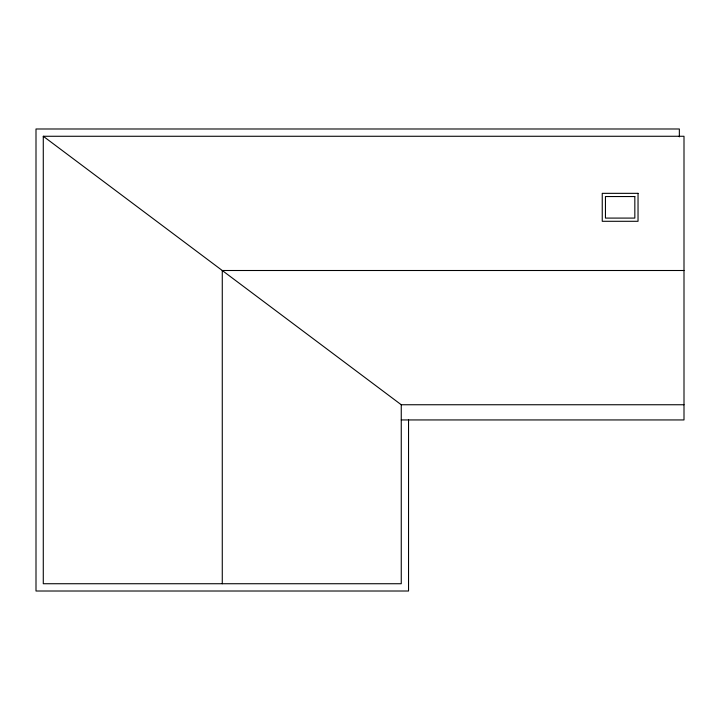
<?xml version="1.0" encoding="UTF-8"?>
<svg xmlns="http://www.w3.org/2000/svg" width="720" height="720" viewBox="0 0 720 720"><rect width="100%" height="100%" fill="white"/><g stroke="black" fill="none" stroke-linecap="round" stroke-linejoin="round"><path stroke-width="1.08" d="M43.281 136.269L401.256 404.748L401.256 583.731L43.281 583.731L43.281 136.269L684 136.269L684 419.94L401.256 419.94M684 270.504L222.273 270.504L222.273 583.731M401.256 404.748L684 404.748M679.347 136.845L679.347 128.988L36 128.988L36 591.012L408.537 591.012L408.537 419.859M638.037 193.338L602.244 193.338L602.244 221.292L638.037 221.292L638.037 193.338M634.833 196.542L605.448 196.542L605.448 218.088L634.833 218.088L634.833 196.542"/></g></svg>
